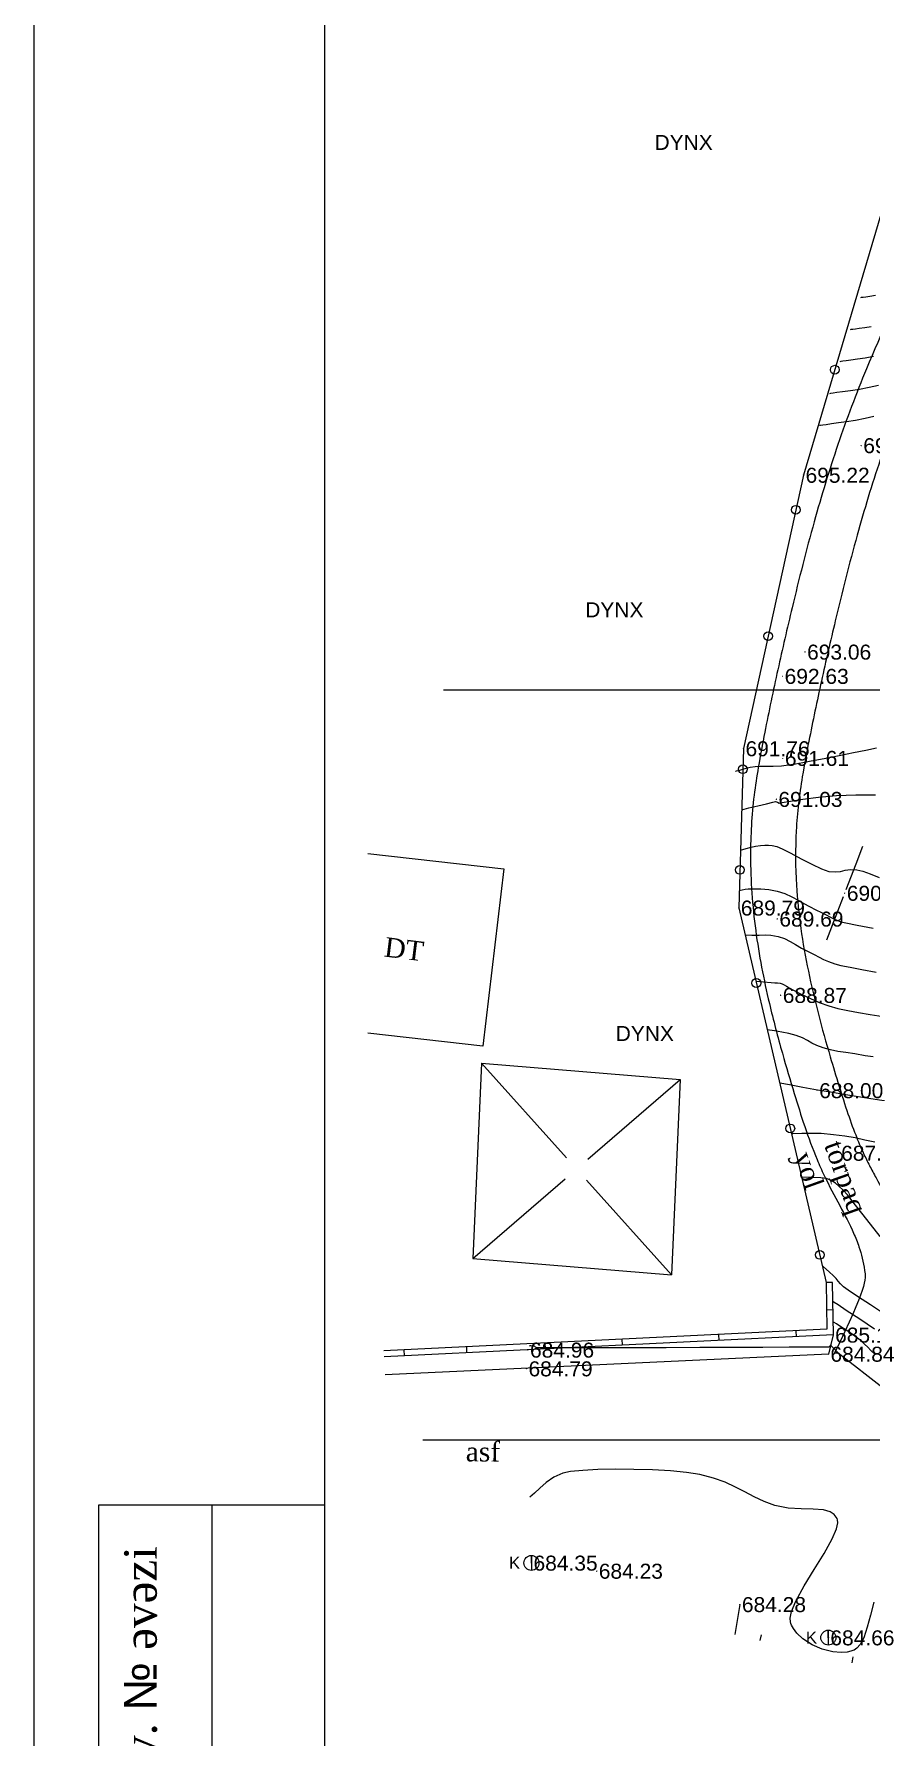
# Model space of a CAD drawing. Header units: feet. Extents: x 3381 to 683417, y 675186 to 4372291.
# Drawn here: x 682575.1 to 682630.9, y 4371923.1 to 4372036.6 of the extents above; entities that cross this region are included whole.
import ezdxf
from ezdxf.enums import TextEntityAlignment as Align

# ---------------------------------------------------------------- set-up
doc = ezdxf.new("R2010")
doc.units = ezdxf.units.FT
doc.header["$MEASUREMENT"] = 0
doc.header["$PDMODE"] = 34
doc.header["$PDSIZE"] = 0.01
doc.linetypes.add('ACAD_ISO03W100', pattern=[30, 12, -18])
doc.layers.get('0').update_dxf_attribs({"linetype": 'CONTINUOUS'})
for name, color, linetype in [('0_Point_Height', 2, 'CONTINUOUS'), ('0_Point_Point', 7, 'CONTINUOUS'), ('Lep-Stolb', 7, 'CONTINUOUS'), ('polygon', 5, 'CONTINUOUS'), ('Yazilar', 7, 'CONTINUOUS')]:
    doc.layers.add(name, color=color, linetype=linetype)
for name, color, linetype, lineweight in [('0_Ном._пера__110', 7, 'CONTINUOUS', 200), ('ANA HORIZONTAL', 24, 'CONTINUOUS', 30), ('das tikili', 5, 'CONTINUOUS', 0), ('das tikili_Ном._пера__29', 29, 'CONTINUOUS', 18), ('HORIZANTAL', 24, 'CONTINUOUS', 13), ('km setka', 170, 'CONTINUOUS', 15), ('kontur', 5, 'CONTINUOUS', 0), ('окна', 140, 'CONTINUOUS', 9)]:
    doc.layers.add(name, color=color, linetype=linetype, lineweight=lineweight)
doc.styles.get("Standard").update_dxf_attribs({"font": 'arial.ttf', "height": 1.5})

msp = doc.modelspace()

# ---------------------------------------------------------------- linework, layer by layer
at = {"linetype": 'Continuous', "lineweight": 25}
for p, q in [((682635.608, 4372038.374, 701.692), (682626.372, 4372007.184, 695.222)), ((682626.372, 4372007.184, 695.222), (682622.371, 4371988.953, 691.756)), ((682622.371, 4371988.953, 691.756), (682622.058, 4371978.332, 689.787)), ((682622.058, 4371978.332, 689.787), (682627.892, 4371953.351, 686.459)), ((682628.292, 4371953.356, 686.459), (682627.892, 4371953.351, 686.459)), ((682627.892, 4371953.351, 686.459), (682627.936, 4371950.245, 685.33)), ((682628.292, 4371953.356, 686.459), (682628.341, 4371949.864, 685.19)), ((682628.318, 4371951.541, -63.749), (682627.918, 4371951.522, -72.907)), ((682627.936, 4371950.245, 676.348), (682598.411, 4371948.811)), ((682628.341, 4371949.864, 685.19), (682598.43, 4371948.412)), ((682609.141, 4371949.332), (682609.157, 4371948.933)), ((682614.264, 4371949.581), (682614.28, 4371949.181)), ((682620.713, 4371949.894), (682620.729, 4371949.495)), ((682625.864, 4371950.144, 684.739), (682625.88, 4371949.745, 684.739)), ((682599.738, 4371948.876), (682599.755, 4371948.476)), ((682603.903, 4371949.078), (682603.919, 4371948.678)), ((682622.13, 4371931.898, 684.227), (682621.868, 4371930.287, 684.355)), ((682621.868, 4371930.287, 684.355), (682621.804, 4371929.891, 640.682)), ((682623.546, 4371929.88), (682623.466, 4371929.488)), ((682629.664, 4371928.395), (682629.584, 4371928.003))]:
    msp.add_line(p, q, dxfattribs=at)
at = {"color": 30, "linetype": 'Continuous', "lineweight": 25}
for p, q in [((682628.341, 4371949.864, 685.19), (682628.03, 4371948.588, 684.841)), ((682628.03, 4371948.588, 684.841), (682598.504, 4371947.2))]:
    msp.add_line(p, q, dxfattribs=at)
at = {"linetype": 'Continuous', "lineweight": 25}
for centre in [(682628.452, 4372014.207, 696.679), (682625.865, 4372004.874, 694.783), (682624.015, 4371996.445, 693.18), (682622.33, 4371987.57, 691.5), (682622.133, 4371980.86, 690.256), (682623.228, 4371973.322, 689.12), (682625.492, 4371963.63, 687.828), (682627.461, 4371955.196, 686.705)]:
    msp.add_circle(centre, 0.291, dxfattribs=at)
for points, knots in [([(682696.471, 4372126.259), (682692.531, 4372122.496), (682692.002, 4372122.445), (682690.413, 4372122.286), (682689.35, 4372122.169), (682686.398, 4372121.762), (682684.521, 4372121.408), (682681.743, 4372120.53), (682680.792, 4372120.16), (682679.301, 4372119.422), (682678.741, 4372119.106), (682677.581, 4372118.35), (682676.993, 4372117.903), (682675.878, 4372116.954), (682675.348, 4372116.45), (682674.106, 4372115.179), (682673.416, 4372114.392), (682672.305, 4372113.074), (682671.871, 4372112.544), (682671.015, 4372111.498), (682670.59, 4372110.977), (682669.324, 4372109.422), (682668.491, 4372108.394), (682666.012, 4372105.326), (682664.384, 4372103.303), (682661.475, 4372099.708), (682660.199, 4372098.138), (682658.163, 4372095.659), (682657.422, 4372094.761), (682655.989, 4372093.04), (682655.3, 4372092.217), (682654.072, 4372090.763), (682653.538, 4372090.134), (682652.169, 4372088.533), (682651.295, 4372087.528), (682649.863, 4372085.586), (682649.277, 4372084.676), (682648.511, 4372083.023), (682648.262, 4372082.319), (682648.029, 4372081.197), (682647.974, 4372080.804), (682647.926, 4372080.01), (682647.931, 4372079.614), (682648.051, 4372078.014), (682648.366, 4372076.841), (682649.079, 4372074.997), (682649.415, 4372074.29), (682650.141, 4372072.954), (682650.532, 4372072.322), (682651.82, 4372070.4), (682652.767, 4372069.206), (682654.231, 4372067.272), (682654.782, 4372066.522), (682655.783, 4372064.99), (682656.231, 4372064.213), (682656.901, 4372062.743), (682657.142, 4372062.056), (682657.488, 4372060.62), (682657.592, 4372059.879), (682657.67, 4372058.282), (682657.624, 4372057.428), (682657.36, 4372055.748), (682657.143, 4372054.917), (682656.348, 4372052.683), (682655.616, 4372051.33), (682654.143, 4372049.183), (682653.489, 4372048.355), (682652.099, 4372046.747), (682651.36, 4372045.964), (682649.858, 4372044.412), (682649.096, 4372043.643), (682647.774, 4372042.259), (682647.21, 4372041.651), (682646.115, 4372040.398), (682645.586, 4372039.759), (682644.047, 4372037.812), (682643.082, 4372036.475), (682641.382, 4372034.011), (682640.634, 4372032.89), (682639.165, 4372030.621), (682638.446, 4372029.475), (682636.346, 4372026.001), (682635.019, 4372023.637), (682632.623, 4372018.948), (682631.544, 4372016.628), (682629.88, 4372012.603), (682629.244, 4372010.919), (682628.086, 4372007.513), (682627.563, 4372005.796), (682626.55, 4372002.168), (682626.068, 4372000.255), (682625.284, 4371996.963), (682624.969, 4371995.586), (682624.356, 4371992.821), (682624.061, 4371991.433), (682623.636, 4371989.26), (682623.49, 4371988.485), (682623.252, 4371987.085), (682623.156, 4371986.466), (682622.916, 4371984.502), (682622.841, 4371983.158), (682622.843, 4371980.142), (682622.965, 4371978.47), (682623.405, 4371975.178), (682623.721, 4371973.559), (682624.361, 4371970.843), (682624.654, 4371969.735), (682625.219, 4371967.737), (682625.485, 4371966.844), (682625.978, 4371965.23), (682626.204, 4371964.5), (682626.7, 4371963.026), (682626.969, 4371962.286), (682627.425, 4371961.195), (682627.582, 4371960.842), (682628.084, 4371959.788), (682628.445, 4371959.127), (682629.126, 4371957.857), (682629.446, 4371957.248), (682629.845, 4371956.346), (682629.966, 4371956.042), (682630.153, 4371955.488), (682630.223, 4371955.241), (682630.346, 4371954.717), (682630.398, 4371954.444), (682630.532, 4371953.608), (682630.595, 4371953.017), (682628.41, 4371948.604)], [0, 0, 0, 0, 1.5041825, 1.5041825, 4.5125475, 4.5125475, 9.8970232, 9.8970232, 12.7958343, 12.7958343, 14.6040586, 14.6040586, 16.6622444, 16.6622444, 18.7204302, 18.7204302, 21.6922095, 21.6922095, 23.6905372, 23.6905372, 25.688865, 25.688865, 29.6855204, 29.6855204, 37.6788312, 37.6788312, 43.8586233, 43.8586233, 47.3387229, 47.3387229, 50.4791814, 50.4791814, 52.8430932, 52.8430932, 56.4524219, 56.4524219, 59.343353, 59.343353, 61.3017168, 61.3017168, 62.3107145, 62.3107145, 63.3197122, 63.3197122, 66.4267393, 66.4267393, 68.5017705, 68.5017705, 70.5768016, 70.5768016, 75.0922592, 75.0922592, 77.9843832, 77.9843832, 80.8765073, 80.8765073, 83.3681481, 83.3681481, 85.859789, 85.859789, 88.6938456, 88.6938456, 91.5279021, 91.5279021, 96.5044037, 96.5044037, 99.8137478, 99.8137478, 103.1230919, 103.1230919, 106.3599071, 106.3599071, 108.7786817, 108.7786817, 111.1974562, 111.1974562, 116.0350052, 116.0350052, 120.025858, 120.025858, 124.0167109, 124.0167109, 131.9984166, 131.9984166, 139.5388434, 139.5388434, 144.8405163, 144.8405163, 150.1421893, 150.1421893, 155.992549, 155.992549, 160.2125993, 160.2125993, 164.4326495, 164.4326495, 166.7775401, 166.7775401, 168.5840285, 168.5840285, 172.4237048, 172.4237048, 177.2211789, 177.2211789, 182.018653, 182.018653, 185.3845457, 185.3845457, 188.1403774, 188.1403774, 190.3972905, 190.3972905, 192.6542037, 192.6542037, 193.7358898, 193.7358898, 195.899262, 195.899262, 198.0626342, 198.0626342, 199.1900842, 199.1900842, 200.13488, 200.13488, 201.0796759, 201.0796759, 202.923933, 202.923933, 202.923933, 202.923933]), ([(682700.374, 4372119.789), (682692.812, 4372119.509), (682692.282, 4372119.458), (682690.704, 4372119.3), (682689.667, 4372119.185), (682686.867, 4372118.797), (682685.159, 4372118.466), (682682.741, 4372117.698), (682681.933, 4372117.379), (682680.684, 4372116.757), (682680.215, 4372116.489), (682679.067, 4372115.731), (682678.396, 4372115.185), (682677.086, 4372113.961), (682676.448, 4372113.285), (682675.185, 4372111.85), (682674.559, 4372111.09), (682672.412, 4372108.469), (682670.933, 4372106.644), (682668.005, 4372103.018), (682666.556, 4372101.218), (682662.169, 4372095.795), (682659.192, 4372092.153), (682655.473, 4372087.78), (682654.989, 4372087.218), (682654.047, 4372086.108), (682653.591, 4372085.558), (682652.604, 4372084.27), (682652.106, 4372083.534), (682651.42, 4372082.215), (682651.193, 4372081.629), (682651.004, 4372080.789), (682650.966, 4372080.529), (682650.929, 4372080), (682650.931, 4372079.724), (682651.015, 4372078.615), (682651.246, 4372077.712), (682651.797, 4372076.286), (682652.042, 4372075.757), (682652.579, 4372074.737), (682652.873, 4372074.242), (682653.957, 4372072.562), (682654.849, 4372071.416), (682656.368, 4372069.425), (682656.981, 4372068.609), (682658.15, 4372066.873), (682658.706, 4372065.955), (682659.452, 4372064.401), (682659.699, 4372063.806), (682660.109, 4372062.571), (682660.27, 4372061.94), (682660.627, 4372060.026), (682660.696, 4372058.721), (682660.526, 4372056.32), (682660.325, 4372055.225), (682659.723, 4372053.114), (682659.322, 4372052.095), (682658.368, 4372050.156), (682657.816, 4372049.235), (682656.436, 4372047.22), (682655.572, 4372046.155), (682653.788, 4372044.149), (682652.867, 4372043.204), (682651.201, 4372041.497), (682650.451, 4372040.731), (682649.274, 4372039.456), (682648.829, 4372038.953), (682647.957, 4372037.917), (682647.531, 4372037.388), (682646.277, 4372035.772), (682645.472, 4372034.655), (682643.946, 4372032.446), (682643.219, 4372031.359), (682641.798, 4372029.17), (682641.103, 4372028.065), (682639.073, 4372024.722), (682637.793, 4372022.454), (682635.416, 4372017.838), (682634.32, 4372015.491), (682632.666, 4372011.488), (682632.049, 4372009.854), (682630.927, 4372006.546), (682630.418, 4372004.869), (682629.421, 4372001.287), (682628.941, 4371999.377), (682628.17, 4371996.124), (682627.864, 4371994.784), (682627.272, 4371992.111), (682626.989, 4371990.776), (682626.574, 4371988.65), (682626.424, 4371987.855), (682626.191, 4371986.467), (682626.102, 4371985.87), (682625.965, 4371984.676), (682625.916, 4371984.076), (682625.821, 4371982.268), (682625.83, 4371981.052), (682626.019, 4371977.919), (682626.299, 4371976.01), (682627.089, 4371972.203), (682627.596, 4371970.304), (682628.342, 4371967.763), (682628.536, 4371967.122), (682628.929, 4371965.844), (682629.127, 4371965.215), (682629.522, 4371964.053), (682629.717, 4371963.517), (682630.068, 4371962.643), (682630.216, 4371962.298), (682630.498, 4371961.691), (682630.63, 4371961.425), (682630.909, 4371960.881), (682631.056, 4371960.606), (682631.507, 4371959.765), (682631.823, 4371959.186), (682632.348, 4371958.114), (682632.565, 4371957.634), (682632.884, 4371956.791), (682633.002, 4371956.438), (682633.199, 4371955.719), (682633.277, 4371955.362), (682633.471, 4371954.304), (682633.548, 4371953.615), (682633.626, 4371952.873), (682633.635, 4371952.792), (682635.369, 4371948.48)], [0, 0, 0, 0, 1.5195761, 1.5195761, 4.5587283, 4.5587283, 9.9305937, 9.9305937, 12.8375976, 12.8375976, 14.6989466, 14.6989466, 17.5962721, 17.5962721, 20.4935977, 20.4935977, 23.4307648, 23.4307648, 30.5406062, 30.5406062, 37.6504477, 37.6504477, 51.8701305, 51.8701305, 53.9433419, 53.9433419, 56.0165533, 56.0165533, 58.8397751, 58.8397751, 61.1867015, 61.1867015, 62.257023, 62.257023, 63.3273446, 63.3273446, 66.4263407, 66.4263407, 68.2682497, 68.2682497, 70.1101586, 70.1101586, 74.6215299, 74.6215299, 77.5950003, 77.5950003, 80.5684708, 80.5684708, 82.3043553, 82.3043553, 84.0402398, 84.0402398, 87.5120089, 87.5120089, 90.504027, 90.504027, 93.4960452, 93.4960452, 96.4880633, 96.4880633, 100.372173, 100.372173, 104.2562828, 104.2562828, 107.5177012, 107.5177012, 109.6184271, 109.6184271, 111.7191531, 111.7191531, 115.920605, 115.920605, 119.8587917, 119.8587917, 123.7969785, 123.7969785, 131.6733519, 131.6733519, 139.5534814, 139.5534814, 144.8944211, 144.8944211, 150.2353608, 150.2353608, 156.1903919, 156.1903919, 160.321983, 160.321983, 164.453574, 164.453574, 166.8999608, 166.8999608, 168.7971258, 168.7971258, 170.6942909, 170.6942909, 174.4886209, 174.4886209, 180.4889056, 180.4889056, 186.4891903, 186.4891903, 188.5086959, 188.5086959, 190.5282014, 190.5282014, 192.322947, 192.322947, 193.5253301, 193.5253301, 194.4787119, 194.4787119, 195.4320938, 195.4320938, 197.3388576, 197.3388576, 198.7843763, 198.7843763, 199.7590286, 199.7590286, 200.7336808, 200.7336808, 202.6829852, 202.6829852, 202.923933, 202.923933, 202.923933, 202.923933])]:
    msp.add_open_spline(points, degree=3, knots=knots, dxfattribs=at)
at = {"layer": '0_Point_Point', "lineweight": 25}
for p in [(682630.219, 4372009.156, 695.562), (682626.372, 4372007.184, 695.222), (682626.475, 4371995.394, 693.057), (682624.976, 4371993.777, 692.632), (682622.371, 4371988.953, 691.756), (682624.995, 4371988.309, 691.606), (682624.563, 4371985.575, 691.028), (682629.123, 4371979.315, 690.341), (682622.058, 4371978.332, 689.787), (682624.627, 4371977.595, 689.689), (682624.853, 4371972.509, 688.871), (682627.281, 4371966.159, 687.995), (682629.189, 4371961.014, 687.131), (682628.292, 4371953.356, 686.459), (682628.341, 4371949.864, 685.19), (682608.01, 4371948.863, 684.956), (682628.03, 4371948.588, 684.841), (682607.909, 4371947.615, 684.792), (682608.243, 4371934.664, 684.351), (682612.594, 4371934.125, 684.227), (682622.13, 4371931.898, 684.277), (682628.026, 4371929.683, 684.664)]:
    msp.add_point(p, dxfattribs=at)
at = {"layer": '0_Ном._пера__110', "linetype": 'Continuous', "lineweight": 25, "flags": 128}
msp.add_lwpolyline([(682594.475, 4372129.73), (682965.581, 4372129.73), (682965.581, 4371863.27), (682594.475, 4371863.27)], close=True, dxfattribs=at)
at = {"layer": 'ANA HORIZONTAL', "color": 32, "lineweight": 25}
for p, q in [((682608.138, 4371949.132, 685), (682608.103, 4371949.123, 685)), ((682608.199, 4371949.129, 685), (682608.138, 4371949.132, 685)), ((682608.289, 4371949.114, 685), (682608.199, 4371949.129, 685)), ((682608.358, 4371949.114, 685), (682608.289, 4371949.114, 685)), ((682608.439, 4371949.109, 685), (682608.358, 4371949.114, 685)), ((682608.513, 4371949.054, 685), (682608.439, 4371949.109, 685)), ((682608.604, 4371948.995, 685), (682608.513, 4371949.054, 685)), ((682608.941, 4371948.993, 685), (682608.604, 4371948.995, 685)), ((682609.858, 4371948.993, 685), (682608.941, 4371948.993, 685)), ((682611.25, 4371948.995, 685), (682609.858, 4371948.993, 685)), ((682613.011, 4371949, 685), (682611.25, 4371948.995, 685)), ((682615.036, 4371949.005, 685), (682613.011, 4371949, 685)), ((682617.219, 4371949.012, 685), (682615.036, 4371949.005, 685)), ((682619.455, 4371949.019, 685), (682617.219, 4371949.012, 685)), ((682621.637, 4371949.027, 685), (682619.455, 4371949.019, 685)), ((682623.661, 4371949.034, 685), (682621.637, 4371949.027, 685)), ((682625.42, 4371949.042, 685), (682623.661, 4371949.034, 685)), ((682626.809, 4371949.048, 685), (682625.42, 4371949.042, 685)), ((682627.723, 4371949.053, 685), (682626.809, 4371949.048, 685)), ((682628.056, 4371949.057, 685), (682627.723, 4371949.053, 685)), ((682628.116, 4371949.118, 685), (682628.056, 4371949.057, 685)), ((682628.172, 4371949.17, 685), (682628.116, 4371949.118, 685)), ((682628.278, 4371949.071, 685), (682628.172, 4371949.17, 685)), ((682628.502, 4371948.841, 685), (682628.278, 4371949.071, 685)), ((682628.781, 4371948.578, 685), (682628.502, 4371948.841, 685)), ((682629.103, 4371948.322, 685), (682628.781, 4371948.578, 685)), ((682629.773, 4371947.799, 685), (682629.103, 4371948.322, 685)), ((682630.673, 4371947.102, 685), (682629.773, 4371947.799, 685)), ((682631.682, 4371946.323, 685), (682630.673, 4371947.102, 685))]:
    msp.add_line(p, q, dxfattribs=at)
for points, elevation in [([(682629.498, 4372016.893), (682629.548, 4372016.901), (682629.654, 4372016.916), (682629.828, 4372016.94), (682630.087, 4372016.975), (682630.455, 4372017.028), (682630.871, 4372017.094)], 697.5), ([(682622.092, 4371979.481), (682622.289, 4371979.539), (682622.488, 4371979.575), (682622.691, 4371979.591), (682623.054, 4371979.604), (682623.528, 4371979.598), (682624.064, 4371979.553), (682624.612, 4371979.449), (682625.123, 4371979.281), (682625.585, 4371979.07), (682626.008, 4371978.841), (682626.4, 4371978.615), (682626.772, 4371978.416), (682627.195, 4371978.206), (682627.56, 4371978.022), (682627.871, 4371977.865), (682628.133, 4371977.736), (682628.387, 4371977.606), (682628.59, 4371977.503), (682628.855, 4371977.403), (682629.193, 4371977.33), (682629.946, 4371977.185), (682631.022, 4371976.984)], 690), ([(682631.119, 4371962.706), (682630.46, 4371962.856), (682629.808, 4371962.992), (682629.125, 4371963.111), (682628.374, 4371963.212), (682627.544, 4371963.282), (682626.864, 4371963.298), (682626.26, 4371963.286), (682625.655, 4371963.272), (682625.575, 4371963.273)], 687.5)]:
    msp.add_lwpolyline(points, dxfattribs=dict(at, elevation=elevation))
at = {"layer": 'das tikili', "color": 0, "lineweight": 25}
for p, q in [((682597.329, 4371981.948, 689.594), (682606.411, 4371980.924, 689.594)), ((682606.411, 4371980.924, 689.594), (682605.007, 4371969.109, 689.594)), ((682604.909, 4371967.982, 689.594), (682604.342, 4371954.964, 689.594)), ((682604.909, 4371967.982, 689.594), (682618.142, 4371966.881, 689.594)), ((682618.142, 4371966.881, 689.594), (682617.575, 4371953.863, 689.594))]:
    msp.add_line(p, q, dxfattribs=at)
at = {"layer": 'das tikili', "color": 0, "lineweight": 25, "elevation": 689.594}
for points in [[(682605.007, 4371969.109), (682597.329, 4371969.975)], [(682610.574, 4371961.667), (682604.909, 4371967.982)], [(682611.999, 4371961.576), (682618.142, 4371966.881)], [(682604.342, 4371954.964), (682610.485, 4371960.269)], [(682604.342, 4371954.964), (682617.575, 4371953.863), (682611.91, 4371960.178)]]:
    msp.add_lwpolyline(points, dxfattribs=at)
at = {"layer": 'das tikili_Ном._пера__29', "color": 7, "linetype": 'Continuous', "flags": 128}
msp.add_lwpolyline([(682575.096, 4372134.575), (682970.426, 4372134.575), (682970.426, 4371858.425), (682575.096, 4371858.425)], close=True, dxfattribs=at)
at = {"layer": 'HORIZANTAL', "color": 32, "linetype": 'Continuous', "lineweight": 25}
for p, q in [((682627.673, 4371954.423, 686.5), (682627.634, 4371954.456, 686.5)), ((682628.108, 4371954.037, 686.5), (682627.673, 4371954.423, 686.5)), ((682628.347, 4371953.824, 686.5), (682628.108, 4371954.037, 686.5)), ((682628.551, 4371953.622, 686.5), (682628.347, 4371953.824, 686.5)), ((682628.692, 4371953.446, 686.5), (682628.551, 4371953.622, 686.5)), ((682628.835, 4371953.27, 686.5), (682628.692, 4371953.446, 686.5)), ((682629.041, 4371953.072, 686.5), (682628.835, 4371953.27, 686.5)), ((682629.347, 4371952.853, 686.5), (682629.041, 4371953.072, 686.5)), ((682629.977, 4371952.429, 686.5), (682629.347, 4371952.853, 686.5)), ((682628.322, 4371952.086, 686), (682628.31, 4371952.093, 686)), ((682628.408, 4371952.032, 686), (682628.322, 4371952.086, 686)), ((682628.671, 4371951.861, 686), (682628.408, 4371952.032, 686)), ((682629.222, 4371951.5, 686), (682628.671, 4371951.861, 686)), ((682630.121, 4371950.909, 686), (682629.222, 4371951.5, 686)), ((682630.839, 4371951.858, 686.5), (682629.977, 4371952.429, 686.5)), ((682631.843, 4371951.202, 686.5), (682630.839, 4371951.858, 686.5)), ((682628.344, 4371950.714, 685.5), (682628.329, 4371950.717, 685.5)), ((682628.404, 4371950.686, 685.5), (682628.344, 4371950.714, 685.5)), ((682628.561, 4371950.596, 685.5), (682628.404, 4371950.686, 685.5)), ((682628.864, 4371950.407, 685.5), (682628.561, 4371950.596, 685.5)), ((682629.323, 4371950.105, 685.5), (682628.864, 4371950.407, 685.5)), ((682631.108, 4371950.257, 686), (682630.121, 4371950.909, 686)), ((682629.783, 4371949.786, 685.5), (682629.323, 4371950.105, 685.5)), ((682630.148, 4371949.513, 685.5), (682629.783, 4371949.786, 685.5)), ((682630.44, 4371949.256, 685.5), (682630.148, 4371949.513, 685.5)), ((682630.651, 4371949.037, 685.5), (682630.44, 4371949.256, 685.5)), ((682630.859, 4371948.814, 685.5), (682630.651, 4371949.037, 685.5)), ((682631.144, 4371948.547, 685.5), (682630.859, 4371948.814, 685.5)), ((682609.729, 4371940.376, 684.5), (682609.225, 4371940.03, 684.5)), ((682610.33, 4371940.643, 684.5), (682609.729, 4371940.376, 684.5)), ((682610.855, 4371940.748, 684.5), (682610.33, 4371940.643, 684.5)), ((682611.656, 4371940.828, 684.5), (682610.855, 4371940.748, 684.5)), ((682612.668, 4371940.881, 684.5), (682611.656, 4371940.828, 684.5)), ((682613.825, 4371940.905, 684.5), (682612.668, 4371940.881, 684.5)), ((682615.059, 4371940.901, 684.5), (682613.825, 4371940.905, 684.5)), ((682616.306, 4371940.865, 684.5), (682615.059, 4371940.901, 684.5)), ((682617.499, 4371940.796, 684.5), (682616.306, 4371940.865, 684.5)), ((682618.571, 4371940.694, 684.5), (682617.499, 4371940.796, 684.5)), ((682619.457, 4371940.556, 684.5), (682618.571, 4371940.694, 684.5)), ((682620.369, 4371940.323, 684.5), (682619.457, 4371940.556, 684.5)), ((682621.147, 4371940.039, 684.5), (682620.369, 4371940.323, 684.5)), ((682608.442, 4371939.31, 684.5), (682608.13, 4371939.04, 684.5)), ((682608.801, 4371939.657, 684.5), (682608.442, 4371939.31, 684.5)), ((682609.225, 4371940.03, 684.5), (682608.801, 4371939.657, 684.5)), ((682621.834, 4371939.723, 684.5), (682621.147, 4371940.039, 684.5)), ((682622.468, 4371939.392, 684.5), (682621.834, 4371939.723, 684.5)), ((682623.091, 4371939.065, 684.5), (682622.468, 4371939.392, 684.5)), ((682623.742, 4371938.761, 684.5), (682623.091, 4371939.065, 684.5)), ((682624.463, 4371938.497, 684.5), (682623.742, 4371938.761, 684.5)), ((682625.356, 4371938.314, 684.5), (682624.463, 4371938.497, 684.5)), ((682626.216, 4371938.261, 684.5), (682625.356, 4371938.314, 684.5)), ((682627.009, 4371938.25, 684.5), (682626.216, 4371938.261, 684.5)), ((682627.697, 4371938.198, 684.5), (682627.009, 4371938.25, 684.5)), ((682628.148, 4371938.068, 684.5), (682627.697, 4371938.198, 684.5)), ((682628.417, 4371937.891, 684.5), (682628.148, 4371938.068, 684.5)), ((682628.558, 4371937.725, 684.5), (682628.417, 4371937.891, 684.5)), ((682628.29, 4371936.271, 684.5), (682628.575, 4371936.932, 684.5)), ((682628.616, 4371937.625, 684.5), (682628.558, 4371937.725, 684.5)), ((682628.575, 4371936.932, 684.5), (682628.663, 4371937.33, 684.5)), ((682628.648, 4371937.539, 684.5), (682628.616, 4371937.625, 684.5)), ((682628.663, 4371937.33, 684.5), (682628.648, 4371937.539, 684.5)), ((682627.742, 4371935.292, 684.5), (682628.29, 4371936.271, 684.5)), ((682627.083, 4371934.221, 684.5), (682627.742, 4371935.292, 684.5)), ((682626.422, 4371933.138, 684.5), (682627.083, 4371934.221, 684.5)), ((682625.87, 4371932.123, 684.5), (682626.422, 4371933.138, 684.5)), ((682625.487, 4371930.971, 684.5), (682625.58, 4371931.415, 684.5)), ((682625.58, 4371931.415, 684.5), (682625.87, 4371932.123, 684.5)), ((682630.828, 4371931.192, 684.5), (682630.623, 4371930.38, 684.5)), ((682631.056, 4371932.053, 684.5), (682630.828, 4371931.192, 684.5)), ((682625.498, 4371930.727, 684.5), (682625.487, 4371930.971, 684.5)), ((682625.528, 4371930.622, 684.5), (682625.498, 4371930.727, 684.5)), ((682625.576, 4371930.51, 684.5), (682625.528, 4371930.622, 684.5)), ((682625.696, 4371930.292, 684.5), (682625.576, 4371930.51, 684.5)), ((682625.932, 4371929.98, 684.5), (682625.696, 4371930.292, 684.5)), ((682626.332, 4371929.601, 684.5), (682625.932, 4371929.98, 684.5)), ((682630.623, 4371930.38, 684.5), (682630.391, 4371929.674, 684.5)), ((682626.94, 4371929.202, 684.5), (682626.332, 4371929.601, 684.5)), ((682627.622, 4371928.904, 684.5), (682626.94, 4371929.202, 684.5)), ((682628.332, 4371928.726, 684.5), (682627.622, 4371928.904, 684.5)), ((682629.654, 4371928.816, 684.5), (682629.536, 4371928.777, 684.5)), ((682629.753, 4371928.858, 684.5), (682629.654, 4371928.816, 684.5)), ((682629.93, 4371928.976, 684.5), (682629.753, 4371928.858, 684.5)), ((682630.155, 4371929.225, 684.5), (682629.93, 4371928.976, 684.5)), ((682630.391, 4371929.674, 684.5), (682630.155, 4371929.225, 684.5)), ((682628.89, 4371928.685, 684.5), (682628.332, 4371928.726, 684.5)), ((682629.287, 4371928.72, 684.5), (682628.89, 4371928.685, 684.5)), ((682629.536, 4371928.777, 684.5), (682629.287, 4371928.72, 684.5))]:
    msp.add_line(p, q, dxfattribs=at)
for points, elevation in [([(682630.184, 4372019.024), (682630.233, 4372019.032), (682630.339, 4372019.047), (682630.516, 4372019.071), (682630.785, 4372019.108), (682631.174, 4372019.167)], 698), ([(682628.812, 4372014.762), (682628.873, 4372014.771), (682629.002, 4372014.79), (682629.213, 4372014.819), (682629.529, 4372014.862), (682629.977, 4372014.926), (682630.483, 4372015.006), (682631.046, 4372015.108)], 697), ([(682628.126, 4372012.631), (682628.197, 4372012.642), (682628.349, 4372012.664), (682628.599, 4372012.698), (682628.971, 4372012.749), (682629.499, 4372012.824), (682630.095, 4372012.919), (682630.758, 4372013.038), (682631.363, 4372013.168)], 696.5), ([(682627.44, 4372010.5), (682627.508, 4372010.511), (682627.652, 4372010.532), (682627.885, 4372010.564), (682628.228, 4372010.611), (682628.707, 4372010.677), (682629.241, 4372010.756), (682629.829, 4372010.852), (682630.471, 4372010.969), (682631.069, 4372011.108)], 696), ([(682622.171, 4371982.178), (682622.559, 4371982.283), (682622.875, 4371982.375), (682623.171, 4371982.447), (682623.497, 4371982.494), (682623.805, 4371982.518), (682624.049, 4371982.521), (682624.291, 4371982.495), (682624.588, 4371982.429), (682624.952, 4371982.275), (682625.521, 4371981.979), (682626.206, 4371981.61), (682626.919, 4371981.239), (682627.569, 4371980.933), (682628.068, 4371980.764), (682628.486, 4371980.726), (682628.831, 4371980.766), (682629.154, 4371980.835), (682629.503, 4371980.884), (682629.929, 4371980.865), (682630.326, 4371980.768), (682630.821, 4371980.589), (682631.407, 4371980.352)], 690.5), ([(682622.476, 4371976.543), (682622.934, 4371976.508), (682623.424, 4371976.506), (682623.816, 4371976.523), (682624.203, 4371976.51), (682624.679, 4371976.42), (682625.094, 4371976.279), (682625.475, 4371976.094), (682625.848, 4371975.88), (682626.241, 4371975.652), (682626.68, 4371975.422), (682627.088, 4371975.216), (682627.41, 4371975.044), (682627.705, 4371974.893), (682628.036, 4371974.749), (682628.463, 4371974.599), (682628.859, 4371974.497), (682629.472, 4371974.368), (682630.268, 4371974.217), (682631.208, 4371974.047)], 689.5), ([(682623.2, 4371973.443), (682623.714, 4371973.399), (682624.226, 4371973.351), (682624.459, 4371973.329), (682624.642, 4371973.332), (682624.817, 4371973.311), (682624.95, 4371973.26), (682625.073, 4371973.19), (682625.228, 4371973.107), (682625.411, 4371973.008), (682625.754, 4371972.82), (682626.225, 4371972.574), (682626.79, 4371972.301), (682627.416, 4371972.031), (682628.07, 4371971.795), (682628.663, 4371971.631), (682629.317, 4371971.488), (682630.037, 4371971.358), (682630.825, 4371971.231), (682631.687, 4371971.097)], 689), ([(682631.015, 4371968.393), (682630.479, 4371968.475), (682629.79, 4371968.591), (682629.195, 4371968.679), (682628.664, 4371968.761), (682628.168, 4371968.858), (682627.678, 4371968.991), (682627.252, 4371969.154), (682626.926, 4371969.323), (682626.634, 4371969.493), (682626.308, 4371969.66), (682625.881, 4371969.82), (682625.402, 4371969.954), (682624.936, 4371970.053), (682624.448, 4371970.131), (682623.959, 4371970.191)], 688.5), ([(682632.298, 4371965.389), (682630.732, 4371965.634), (682629.335, 4371965.853), (682628.173, 4371966.038), (682627.313, 4371966.182), (682626.332, 4371966.36), (682625.444, 4371966.526), (682624.786, 4371966.651)], 688), ([(682631.48, 4371956.431), (682630.593, 4371957.55), (682629.846, 4371958.503), (682629.299, 4371959.193), (682629.014, 4371959.521), (682628.73, 4371959.779), (682628.5, 4371959.98), (682628.251, 4371960.143), (682627.913, 4371960.282), (682627.536, 4371960.335), (682626.862, 4371960.365), (682626.252, 4371960.375)], 687)]:
    msp.add_lwpolyline(points, dxfattribs=dict(at, elevation=elevation))
at = {"layer": 'HORIZANTAL', "color": 16, "linetype": 'Continuous', "lineweight": 25}
for points, elevation in [([(682621.83, 4371987.444), (682621.853, 4371987.45), (682621.904, 4371987.463), (682621.99, 4371987.486), (682622.127, 4371987.521), (682622.33, 4371987.572), (682622.558, 4371987.636), (682622.819, 4371987.707), (682623.142, 4371987.765), (682623.463, 4371987.782), (682623.872, 4371987.776), (682624.36, 4371987.777), (682624.916, 4371987.808), (682625.376, 4371987.862), (682625.836, 4371987.932), (682626.326, 4371988.02), (682626.875, 4371988.124), (682627.511, 4371988.242), (682628.11, 4371988.357), (682628.868, 4371988.508), (682629.699, 4371988.678), (682630.518, 4371988.845), (682631.241, 4371988.991)], 691.5), ([(682622.251, 4371984.875), (682622.737, 4371984.994), (682623.327, 4371985.134), (682623.9, 4371985.27), (682624.333, 4371985.372), (682624.507, 4371985.412), (682624.564, 4371985.408), (682624.638, 4371985.368), (682624.749, 4371985.32), (682624.959, 4371985.355), (682625.509, 4371985.449), (682626.336, 4371985.575), (682627.378, 4371985.706), (682628.574, 4371985.816), (682629.862, 4371985.875), (682631.179, 4371985.859)], 691)]:
    msp.add_lwpolyline(points, dxfattribs=dict(at, elevation=elevation))
at = {"layer": 'km setka', "lineweight": 25, "flags": 128}
for points in [[(682602.39, 4371992.877), (682841.16, 4371992.877)], [(682601.007, 4371942.877), (682852.088, 4371942.877)]]:
    msp.add_lwpolyline(points, dxfattribs=at)
at = {"layer": 'Lep-Stolb', "color": 1, "lineweight": 25}
for p, q in [((682629.87, 4371981.274, 690.341), (682630.32, 4371982.455, 690.341)), ((682629.212, 4371979.549, 690.341), (682629.87, 4371981.274, 690.341)), ((682628.288, 4371977.124, 690.341), (682629.034, 4371979.082, 690.341)), ((682627.931, 4371976.19, 690.341), (682628.377, 4371977.358, 690.341))]:
    msp.add_line(p, q, dxfattribs=at)
at = {"layer": 'polygon', "color": 6, "lineweight": 25}
for p, q in [((682608.243, 4371934.664, 684.351), (682608.243, 4371935.164, 684.351)), ((682608.243, 4371935.164, 684.351), (682608.243, 4371934.164, 684.351)), ((682628.026, 4371929.683, 684.664), (682628.026, 4371930.183, 684.664)), ((682628.026, 4371930.183, 684.664), (682628.026, 4371929.183, 684.664))]:
    msp.add_line(p, q, dxfattribs=at)
for centre in [(682608.243, 4371934.664, 684.351), (682628.026, 4371929.683, 684.664)]:
    msp.add_circle(centre, 0.5, dxfattribs=at)
at = {"layer": 'окна', "color": 0, "lineweight": -2, "ltscale": 2}
for p, q in [((682579.42, 4371863.27), (682579.42, 4371938.544)), ((682579.42, 4371938.544), (682594.475, 4371938.544)), ((682586.947, 4371938.544), (682586.947, 4371863.27))]:
    msp.add_line(p, q, dxfattribs=at)

# ---------------------------------------------------------------- texts
at = {"lineweight": -2, "ltscale": 6, "insert": (682581.1, 4371918.795), "char_height": 2.16938, "attachment_point": 1, "rotation": 90}
msp.add_mtext_dynamic_manual_height_columns('{\\fTimes New Roman|b0|i0|c238|p18;İnv. }№{\\fTimes New Roman|b0|i0|c238|p18; əvəzi}', width=5958.25226, gutter_width=12.5, heights=[0], dxfattribs=at)
at = {"layer": '0_Point_Height', "color": 0, "lineweight": 25}
for s, p in [('695.56', (682630.355, 4372008.642, 695.562)), ('695.22', (682626.508, 4372006.67, 695.222)), ('693.06', (682626.611, 4371994.88, 693.057)), ('692.63', (682625.112, 4371993.263, 692.632)), ('691.76', (682622.507, 4371988.439, 691.756)), ('691.61', (682625.131, 4371987.795, 691.606)), ('691.03', (682624.699, 4371985.061, 691.028)), ('689.79', (682622.194, 4371977.818, 689.787)), ('690.34', (682629.259, 4371978.801, 690.341)), ('689.69', (682624.763, 4371977.081, 689.689)), ('688.87', (682624.989, 4371971.995, 688.871)), ('688.00', (682627.417, 4371965.645, 687.995)), ('687.13', (682628.881, 4371961.473, 687.131)), ('685.19', (682628.477, 4371949.35, 685.19)), ('684.96', (682608.146, 4371948.349, 684.956)), ('684.79', (682608.045, 4371947.101, 684.792)), ('684.84', (682628.166, 4371948.074, 684.841)), ('684.35', (682608.379, 4371934.15, 684.351)), ('684.23', (682612.73, 4371933.611, 684.227)), ('684.28', (682622.266, 4371931.384, 684.277)), ('684.66', (682628.162, 4371929.169, 684.664))]:
    msp.add_text(s, height=1, dxfattribs=at).set_placement(p)
at = {"layer": 'kontur', "color": 0, "linetype": 'ACAD_ISO03W100', "lineweight": 25, "ltscale": 0.35, "char_height": 1, "attachment_point": 1}
for insert in [(682616.443, 4372029.86), (682611.826, 4371998.7), (682613.856, 4371970.457)]:
    msp.add_mtext_dynamic_manual_height_columns('DYNX', width=10.61016, gutter_width=12.5, heights=[0], dxfattribs=dict(at, insert=insert))
at = {"layer": 'Lep-Stolb', "color": 6, "lineweight": 25}
for p in [(682607.115, 4371934.671, 684.351), (682626.898, 4371929.69, 684.664)]:
    msp.add_text('K', height=0.8, dxfattribs=at).set_placement(p, align=Align.MIDDLE_CENTER)
at = {"layer": 'Yazilar', "lineweight": 25, "char_height": 1.3, "width": 0.10588, "attachment_point": 1}
for s, insert, rotation in [('{\\fTimes New Roman|b0|i0|c0|p18;DT}', (682598.539, 4371976.384), 352.92793), ('{\\fTimes New Roman|b0|i0|c0|p18;torpaq\\fTimes New Roman|b0|i0|c238|p18; yol}', (682628.956, 4371962.962, 244.147), 289.62857)]:
    msp.add_mtext(s, dxfattribs=dict(at, insert=insert, rotation=rotation))
at = {"layer": 'Yazilar', "color": 30, "lineweight": 25, "insert": (682603.866, 4371942.733), "char_height": 1.3, "width": 0.10588, "attachment_point": 1, "rotation": 359.75118}
msp.add_mtext('{\\fTimes New Roman|b0|i0|c0|p18;asf}', dxfattribs=at)

doc.saveas('drawing.dxf')
